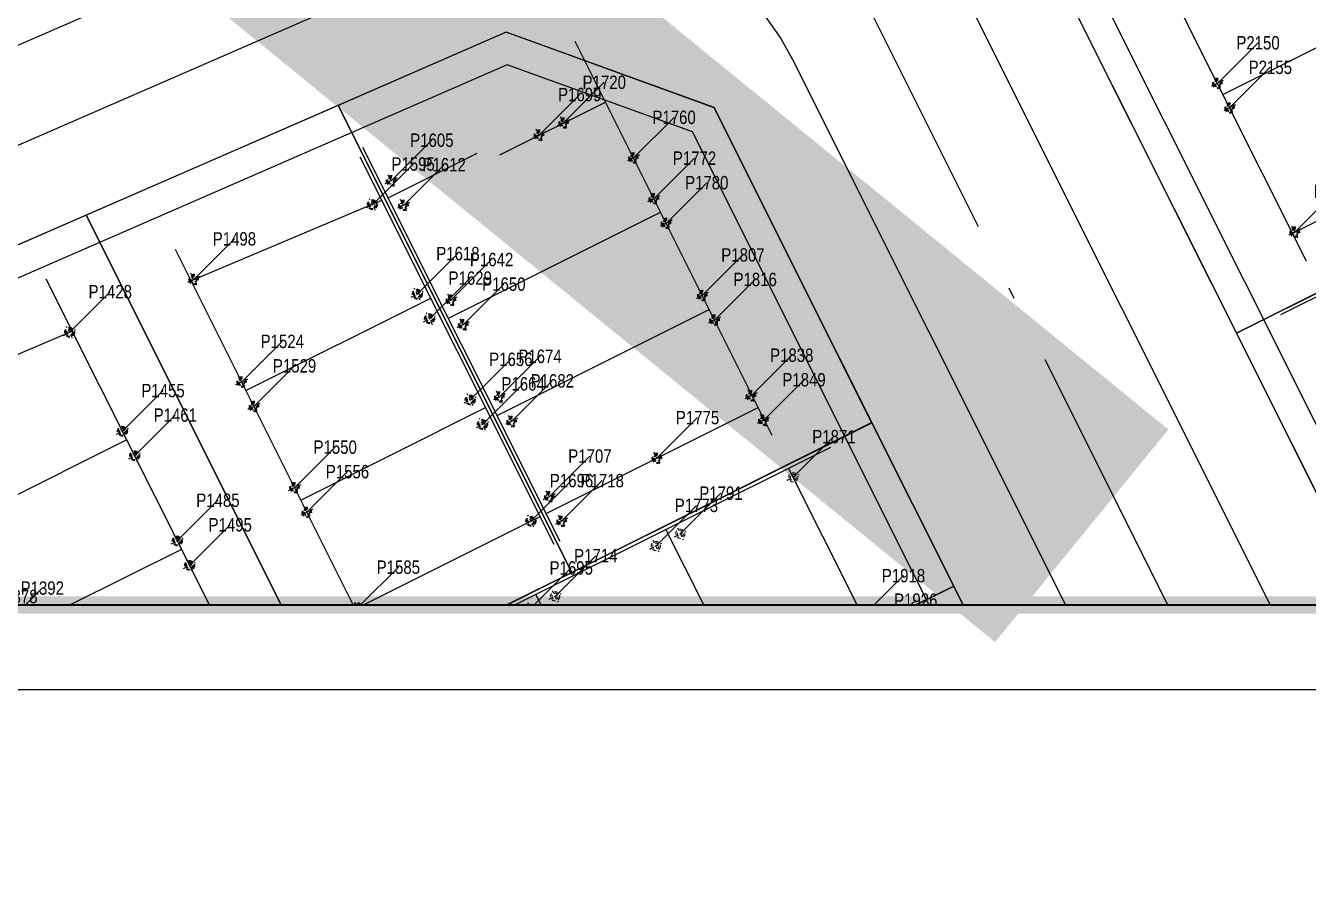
# Model space of a CAD drawing. Header units: millimetres. Extents: x 0 to 571985, y 0 to 2066666.
# Drawn here: x 568661.44 to 568703.51, y 2064755.25 to 2064783.42 of the extents above; entities that cross this region are included whole.
import ezdxf
from ezdxf.enums import TextEntityAlignment as Align
from ezdxf.xclip import XClip

# ---------------------------------------------------------------- set-up
doc = ezdxf.new("R2010")
doc.units = ezdxf.units.MM
for name, pattern in [('ACAD_ISO10W100', [18.5, 12, -3, 0.5, -3]), ('CENTER', [3, 1.5, -0.5, 0.5, -0.5]), ('CENTER2', [1.125, 0.75, -0.125, 0.125, -0.125]), ('HIDDEN', [0.75, 0.5, -0.25]), ('Xref Grid (A1)$0$CENTER2', [1.125, 0.75, -0.125, 0.125, -0.125]), ('Xref Grid A16$0$CENTER2', [1.125, 0.75, -0.125, 0.125, -0.125])]:
    doc.linetypes.add(name, pattern=pattern)
for name, color, linetype in [('01.AXIS', 160, 'CENTER2'), ('BoThamCo', 94, 'Continuous'), ('CDC.01.AXIS', 160, 'CENTER2'), ('ChiaLo', 128, 'CENTER'), ('datOlienke', 42, 'Continuous'), ('KCS_DIM', 1, 'Continuous'), ('LogDg', 7, 'Continuous'), ('LoLK', 6, 'Continuous'), ('RANHGIOI', 2, 'HIDDEN'), ('TimDg', 222, 'Continuous'), ('ViaHeS', 32, 'Continuous'), ('Xref Grid (A1)$0$01.AXIS', 160, 'Xref Grid (A1)$0$CENTER2'), ('Xref Grid A16$0$01.AXIS', 160, 'Xref Grid A16$0$CENTER2')]:
    doc.layers.add(name, color=color, linetype=linetype)
for name, color, linetype, lineweight in [('A-DIM', 251, 'Continuous', 15), ('A-KY HIEU', 34, 'Continuous', 20), ('A-NET THAY', 125, 'Continuous', 18), ('A-TUONG', 255, 'Continuous', 35), ('boDnv', 54, 'Continuous', 25), ('E- RANH GIOI', 1, 'CENTER', 13), ('kata_text', 254, 'Continuous', 30)]:
    doc.layers.add(name, color=color, linetype=linetype, lineweight=lineweight)
doc.styles.add('Arial', font='arial.ttf')
doc.styles.add('kata_dim', font='vnrms.shx', dxfattribs={"width": 0.66, "oblique": 7})
doc.styles.add('kata_text', font='arial.ttf', dxfattribs={"width": 0.8})
doc.styles.add('rms', font='romans.shx', dxfattribs={"width": 0.7, "bigfont": 'vns.shx'})
doc.linetypes.add('ADL', pattern='A,0.125,-0.15,["++",rms,S=0.5,R=0,X=0,Y=-0.2245],-1.35,1.125', length=2.75)
doc.dimstyles.new('DIM_1-75_CNC', dxfattribs={"dimscale": 0.75, "dimtxt": 220, "dimasz": 80, "dimexe": 60, "dimexo": 0, "dimgap": 50, "dimtad": 1, "dimdec": 0, "dimzin": 0, "dimdsep": 46, "dimtxsty": 'Arial', "dimblk1": 'ARCHTICK', "dimblk2": 'ARCHTICK', "dimsah": 1, "dimcen": 150, "dimdle": 60, "dimclrd": 256, "dimclre": 256, "dimclrt": 9, "dimadec": 0, "dimazin": 0, "dimtfac": 1, "dimtdec": 0, "dimtix": 1, "dimtmove": 2, "dimatfit": 3, "dimldrblk": 'ARCHTICK', "dimfxl": 1, "dimtvp": 0.833333, "dimtolj": 1, "dimtzin": 0, "dimlwd": -1, "dimarcsym": 0})
doc.dimstyles.new('kata_dim_iso', dxfattribs={"dimtxt": 2.5, "dimasz": 1.5, "dimexe": 1.5, "dimexo": 2.5, "dimtad": 1, "dimdec": 0, "dimzin": 0, "dimdsep": 46, "dimtxsty": 'kata_dim', "dimblk": 'kata_block_ArchTick', "dimcen": 0.09, "dimdle": 1.2, "dimclrd": 8, "dimclre": 8, "dimclrt": 3, "dimadec": 0, "dimazin": 0, "dimtfac": 1, "dimtdec": 0, "dimtix": 1, "dimtofl": 0, "dimtmove": 0, "dimatfit": 3, "dimfxl": 3.75, "dimfxlon": 1, "dimtolj": 1, "dimtzin": 0, "dimarcsym": 0})

# ---------------------------------------------------------------- blocks, each defined once
blk = doc.blocks.new('A$C33BC4D2A')
at = {"layer": 'A-KY HIEU', "color": 0, "const_width": 1.022}
blk.add_lwpolyline([(14.345, -292.097), (14.345, -4.903), (414.985, -4.903), (414.985, -292.097)], close=True, dxfattribs=at)
at = {"layer": 'Defpoints', "color": 125}
blk.add_lwpolyline([(0, -297), (420, -297), (420, 0), (0, 0)], close=True, dxfattribs=at)
blk = doc.blocks.new('NEN')
at = {"layer": 'boDnv', "color": 10, "linetype": 'ADL', "ltscale": 0.25}
for points in [[(156.672, 80.693), (146.026, 101.979), (139.956, 104.181), (-3.204, 41.78), (-5.746, 35.822), (2.49, 13.482), (8.01, 11.127), (154.618, 75.032)], [(138.064, -70.202), (163.347, -55.493), (165.206, -49.265), (120.533, 40.055), (114.463, 42.257), (87.67, 30.578), (85.617, 24.916), (132.335, -68.493)], [(72.798, 19.248), (66.728, 21.45), (39.936, 9.771), (37.882, 4.109), (87.299, -94.695), (93.027, -96.404), (118.311, -81.695), (120.17, -75.467)]]:
    blk.add_lwpolyline(points, close=True, dxfattribs=at)
at = {"layer": 'BoThamCo'}
blk.add_lwpolyline([(25.78, -0.755), (18.959, 1.719), (12.14, -1.254), (9.257, -7.953), (48.895, -117.546), (54.917, -119.734), (74.12, -108.562), (76.205, -101.576)], close=True, dxfattribs=at)
at = {"layer": 'ChiaLo', "ltscale": 5}
for p, q in [((43.211, 25.38), (29.394, 57.08)), ((37.711, 22.983), (23.894, 54.682)), ((32.211, 20.585), (18.394, 52.285)), ((26.711, 18.188), (12.893, 49.887)), ((21.21, 15.791), (7.393, 47.49))]:
    blk.add_line(p, q, dxfattribs=at)
for points in [[(152.12, 92.029), (-2.661, 24.563)], [(10.989, 39.239), (-5.432, 32.081)], [(100.475, 17.564), (92.391, 33.727)], [(90.637, 12.644), (126.412, 30.537)], [(17.383, 24.572), (0.111, 17.044)], [(68.846, 4.795), (61.18, 20.122)], [(106.156, -89.923), (52.918, 16.521)], [(52.747, -3.257), (44.656, 12.92)], [(42.909, -8.178), (78.684, 9.715)], [(45.593, -13.544), (81.368, 4.349)], [(48.277, -18.91), (84.052, -1.017)]]:
    blk.add_lwpolyline(points, dxfattribs=at)
at = {"layer": 'datOlienke'}
for points in [[(157.758, 80.756), (146.742, 102.783), (139.922, 105.257), (-3.967, 42.538), (-6.821, 35.849), (1.701, 12.732), (8.014, 10.038), (155.411, 74.287)], [(138.192, -71.285), (164.192, -56.158), (166.277, -49.172), (121.249, 40.859), (114.429, 43.333), (86.877, 31.323), (84.53, 24.853), (131.634, -69.327)], [(73.514, 20.052), (66.694, 22.526), (39.142, 10.516), (36.795, 4.047), (86.598, -95.529), (93.156, -97.487), (119.156, -82.36), (121.241, -75.374)]]:
    blk.add_lwpolyline(points, close=True, dxfattribs=at)
at = {"layer": 'LogDg'}
blk.add_lwpolyline([(34.296, -348.766, -0.124666), (14.114, -339.771, 0.262937), (-5.331, -336.771, -0.009345), (-40.959, -349.473), (-145.868, -384.68, 0.405257), (-155.456, -403.235), (-146.557, -432.72), (-158.046, -436.187), (-166.572, -407.936, 0.423227), (-185.704, -398.049), (-272.077, -427.035, 0.40652), (-277.181, -436.964), (-262.947, -483.397), (-271.552, -486.035), (-285.593, -440.232, 0.421949), (-295.787, -434.992), (-422.26, -477.436, 0.346831), (-427.684, -485.726), (-426.662, -497.249, 0.109851), (-417.21, -527.045), (-422.398, -530.058, -0.109851), (-432.639, -497.779), (-433.194, -491.512, 0.484967), (-443.708, -484.634), (-484.199, -498.222, 0.36701), (-492.228, -511.51), (-484.402, -560.012), (-490.326, -560.967), (-497.433, -516.92, 0.457512), (-512.889, -507.388), (-525.337, -511.314, 0.375227), (-533.554, -524.795, 0.049445), (-523.248, -562.118), (-518.404, -576.577), (-525.515, -578.96), (-530.307, -564.659, -0.044276), (-540.221, -530.036, 0.448349), (-555.614, -520.863), (-568.853, -525.038), (-576.072, -502.149), (-552.391, -494.681, 0.333336), (-544.003, -482.976), (-545.865, -397.305, 0.120559), (-569.998, -307.198), (-621.979, -219.712, 0.334943), (-635.359, -214.239), (-686.931, -227.855), (-689.803, -216.977), (-647.957, -205.93, 0.498191), (-640.704, -188.198), (-654.378, -165.183, -0.144979), (-668.853, -108.061), (-659.845, 118.23, 0.428088), (-671.924, 130.707), (-689.222, 130.58), (-689.305, 141.83), (-670.344, 141.969, 0.400474), (-658.442, 153.492), (-657.828, 168.904), (-656.06, 189.374), (-648.588, 188.728), (-650.341, 168.432), (-650.889, 154.678, 0.425345), (-638.921, 142.201), (-621.613, 142.328, 0.402651), (-609.707, 153.94), (-609.387, 163.859, -0.019867), (-608.227, 179.942), (-606.8, 192.652), (-600.838, 191.983), (-602.264, 179.273, 0.019867), (-603.39, 163.665), (-603.676, 154.802, 0.425871), (-591.594, 142.415), (-548.362, 142.733), (-548.28, 131.483), (-592.887, 131.155, 0.401789), (-604.791, 119.578), (-607.754, 35.571, -0.005984), (-607.983, 30.718, 0.462462), (-599.177, 22.287), (-555.377, 26.801), (-554.762, 20.832), (-603.242, 15.836, 0.355613), (-610.381, 8.689), (-613.794, -24.838, 0.475348), (-605.015, -33.606), (-508.268, -23.636, 0.016072), (-476.806, -19.368, 0.37392), (-470.138, -11.259), (-470.705, 9.348), (-464.707, 9.513), (-464.235, -7.648, 0.461916), (-454.747, -15.288), (-421.581, -8.993, 0.020567), (-382.015, 0.216), (-299.764, 22.963, 0.415004), (-292.798, 35.293), (-296.969, 50.218), (-285.412, 53.448), (-281.218, 38.439, 0.413423), (-268.921, 31.492), (-169.968, 58.858, 0.427702), (-164.496, 69.052), (-169.623, 84.754), (-163.92, 86.616), (-158.479, 69.956, 0.400853), (-148.742, 64.729), (-123.897, 71.6, 0.437327), (-113.795, 91.173), (-114.462, 93.013), (-128.551, 136.154), (-105.736, 143.605), (-91.769, 100.833), (-90.91, 98.466, 0.429754), (-70.957, 89.772, 0.001079), (-63.934, 92.766, 0.001474), (-62.342, 93.454), (-47.534, 99.909, 0.386536), (-43.126, 109.726), (-48.301, 125.574), (-42.598, 127.436), (-38.076, 113.59, 0.442444), (-27.275, 108.739), (111.617, 169.28, 0.414214), (115.754, 179.811), (109.361, 194.478), (114.861, 196.875), (121.255, 182.208, 0.414214), (131.785, 178.071), (252.97, 230.894), (276.872, 241.312), (291.579, 249.057, 0.419837), (295.267, 261.365), (290.95, 269.196), (301.459, 274.99), (306.058, 266.648, 0.408717), (318.136, 263.031), (326.546, 267.464), (332.148, 256.836), (324.233, 252.656, 0.419466), (320.555, 240.352), (397.092, 101.523, 0.433643), (408.413, 98.649), (440.787, 119.386), (444.023, 114.334), (410.428, 92.813, 0.395048), (407.737, 82.215), (451.056, 3.639, -0.005576), (472.219, -35.781, 0.422017), (490.066, -41.118), (502.995, -33.918), (514.672, -54.886), (500.295, -62.892, 0.404193), (495.052, -80.181), (502.502, -94.711), (491.824, -100.186), (485.095, -87.061, 0.424556), (467.192, -81.64), (316.164, -165.913), (307.211, -171.115, 0.396001), (304.075, -181.611), (326.147, -225.742), (318.098, -229.768), (296.726, -187.038, 0.432664), (285.552, -183.699), (178.072, -246.148, 0.389772), (174.86, -256.488), (194.1, -297.126), (188.677, -299.693), (170.231, -260.733, 0.439085), (158.982, -257.239), (145.496, -265.075, -0.013452), (97.701, -291.151, 0.262926), (86.853, -307.563, -0.162068), (76.015, -333.842, 0.270323), (72.318, -353.653), (79.981, -375.074), (57.383, -383.157), (49.72, -361.737, 0.270325), (34.296, -348.766)], format="xyb", dxfattribs=at)
for points in [[(-1.168, 12.049), (-9.545, 35.211, -0.395588), (-5.218, 45.265), (140.335, 108.71, -0.398858), (150.687, 104.955), (161.697, 82.941, -0.429738), (157.739, 72.029), (9.552, 7.436, -0.433088)], [(81.968, 23.269), (128.805, -70.377, 0.432836), (139.983, -73.714), (165.966, -58.597, 0.395833), (169.098, -48.104), (123.817, 42.43, 0.398858), (113.466, 46.185), (85.926, 34.181, 0.429738)], [(83.769, -96.579), (34.233, 2.462, -0.429738), (38.192, 13.375), (65.731, 25.379, -0.398858), (76.083, 21.623), (124.061, -74.306, -0.395833), (120.929, -84.799), (94.947, -99.916, -0.432836)], [(57.283, -121.828), (75.893, -111.001, 0.395833), (79.025, -100.508), (28.348, 0.817, 0.398858), (17.996, 4.572), (10.657, 1.373, 0.395588), (6.33, -8.682), (45.737, -117.634, 0.467936)]]:
    blk.add_lwpolyline(points, format="xyb", close=True, dxfattribs=at)
at = {"layer": 'LoLK'}
for points in [[(40.394, 61.875), (34.894, 59.477), (41.687, 43.893), (47.187, 46.291)], [(34.894, 59.477), (29.394, 57.08), (36.187, 41.496), (41.687, 43.893)], [(29.394, 57.08), (23.894, 54.682), (30.687, 39.098), (36.187, 41.496)], [(23.894, 54.682), (18.394, 52.285), (25.186, 36.701), (30.687, 39.098)], [(18.394, 52.285), (12.893, 49.887), (19.686, 34.303), (25.186, 36.701)], [(12.893, 49.887), (7.393, 47.49), (10.989, 39.239), (14.186, 31.906), (19.686, 34.303)], [(7.393, 47.49), (-3.967, 42.538), (-6.821, 35.849), (-5.432, 32.081), (10.989, 39.239)], [(41.687, 43.893), (36.187, 41.496), (43.211, 25.38), (48.711, 27.778)], [(36.187, 41.496), (30.687, 39.098), (37.711, 22.983), (43.211, 25.38)], [(10.989, 39.239), (-5.432, 32.081), (-2.661, 24.563), (14.186, 31.906)], [(30.687, 39.098), (25.186, 36.701), (32.211, 20.585), (37.711, 22.983)], [(100.653, 37.328), (92.391, 33.727), (100.475, 17.564), (108.524, 21.59)], [(25.186, 36.701), (19.686, 34.303), (26.711, 18.188), (32.211, 20.585)], [(19.686, 34.303), (14.186, 31.906), (17.383, 24.572), (21.21, 15.791), (26.711, 18.188)], [(92.391, 33.727), (86.877, 31.323), (84.53, 24.853), (90.637, 12.644), (100.475, 17.564)], [(14.186, 31.906), (-2.661, 24.563), (0.111, 17.044), (17.383, 24.572)], [(17.383, 24.572), (0.111, 17.044), (1.701, 12.732), (8.014, 10.038), (21.21, 15.791)], [(73.514, 20.052), (66.694, 22.526), (61.18, 20.122), (68.846, 4.795), (78.684, 9.715)], [(108.524, 21.59), (90.637, 12.644), (93.32, 7.278), (111.208, 16.224)], [(61.18, 20.122), (52.918, 16.521), (60.797, 0.769), (68.846, 4.795)], [(52.918, 16.521), (44.656, 12.92), (52.747, -3.257), (60.797, 0.769)], [(44.656, 12.92), (39.142, 10.516), (36.795, 4.047), (42.909, -8.178), (52.747, -3.257)], [(81.368, 4.349), (78.684, 9.715), (68.846, 4.795), (60.797, 0.769), (63.481, -4.597)], [(84.052, -1.017), (81.368, 4.349), (63.481, -4.597), (66.164, -9.964)], [(63.481, -4.597), (60.797, 0.769), (52.747, -3.257), (42.909, -8.178), (45.593, -13.544)], [(86.736, -6.384), (84.052, -1.017), (66.164, -9.964), (68.848, -15.33)], [(63.481, -4.597), (45.593, -13.544), (48.277, -18.91), (66.164, -9.964)]]:
    blk.add_lwpolyline(points, close=True, dxfattribs=at)
at = {"layer": 'RANHGIOI', "color": 1, "ltscale": 9, "const_width": 1}
blk.add_lwpolyline([(460, -51.299, 0.006594), (435.293, -5.051), (303.078, 234.769), (284.672, 225.077), (-55.993, 76.586), (-56.839, 76.223, -0.005137), (-90.743, 62.093), (-377.217, -17.133, -0.020567), (-418.225, -26.678), (-463.443, -35.259, -0.021218), (-506.422, -41.541), (-623.638, -53.62), (-626.464, -70.884, 0.128574), (-620.42, -135.36), (-615.505, -148.86, 0.039408), (-607.143, -167.188), (-594.172, -190.555), (-547.57, -259.493, -0.11987), (-522.704, -326.397), (-507.917, -451.947), (-504.475, -473.277), (-499.271, -471.636), (-50.48, -321.024, 0.050684), (130.425, -239.135), (301.319, -139.843)], format="xyb", close=True, dxfattribs=at)
at = {"layer": 'RANHGIOI', "color": 5, "ltscale": 20, "const_width": 3}
blk.add_lwpolyline([(77.126, -402.722), (-90.743, 62.093)], dxfattribs=at)
at = {"layer": 'TimDg', "linetype": 'ACAD_ISO10W100', "ltscale": 0.75}
blk.add_lwpolyline([(-618.456, -41.023), (-507.652, -29.604, 0.021218), (-465.681, -23.47), (-420.462, -14.888, 0.020567), (-380.415, -5.567), (-94.607, 73.475, 0.005041), (-61.569, 87.252, 0.001474), (-59.945, 87.954), (279.472, 235.9), (307.904, 250.872)], format="xyb", dxfattribs=at)
for points in [[(80.71, -412.741), (34.278, -282.941), (-103.138, 96.993), (-128.229, 173.827)], [(-50.184, 141.003), (-36.235, 98.288), (0, 0)], [(150.079, 116.23), (-16.139, 43.778)], [(170.944, 74.512), (-58.789, -25.625)], [(131.363, -82.199), (74.098, 32.298)], [(26.363, 11.491), (109.634, -155.002)]]:
    blk.add_lwpolyline(points, dxfattribs=at)
at = {"layer": 'ViaHeS', "elevation": 0}
blk.add_lwpolyline([(-483.362, -504.27), (-441.21, -490.124), (-436.029, -493.514), (-435.627, -498.044, 0.109851), (-424.993, -531.564), (-414.615, -525.539, -0.109851), (-423.674, -496.984), (-424.342, -489.445), (-420.001, -483.006), (-295.249, -441.14), (-289.043, -444.33), (-275.854, -487.354), (-258.645, -482.078), (-271.972, -438.601), (-268.698, -432.23), (-181.634, -403.012), (-172.975, -407.486), (-163.79, -437.92), (-140.813, -430.986), (-150.211, -399.847), (-145.597, -390.918), (-39.026, -355.153, 0.008545), (-6.235, -343.522, -0.249193), (12.375, -345.964, 0.09975), (30.772, -354.181, -0.256949), (45.215, -366.957), (51.733, -385.178), (85.63, -373.053), (79.112, -354.831, -0.256949), (82.174, -335.793, 0.136918), (92.607, -310.438, -0.249193), (103.308, -295.017, 0.012659), (148.511, -270.262), (162.157, -262.333), (168.62, -264.341), (185.966, -300.977), (196.811, -295.842), (179.033, -258.291), (181.216, -251.26), (287.384, -189.574), (293.944, -191.534), (314.073, -231.781), (330.172, -223.729), (309.538, -182.474), (311.625, -175.49), (319.134, -171.127), (408.277, -121.386), (412.274, -122.589), (434.351, -165.321), (442.347, -161.19), (420.137, -118.201), (421.38, -114.074), (470.335, -86.758), (479.641, -89.576), (486.485, -102.924), (507.841, -91.973), (500.499, -77.654), (503.421, -68.019), (517.591, -60.128), (500.076, -28.676), (486.971, -35.974), (477.625, -33.17, 0.0056), (456.311, 6.536), (412.324, 86.322), (414.12, 93.398), (444.832, 113.071), (439.977, 120.649), (409.766, 101.296), (403.142, 102.978), (327.714, 239.794), (330.524, 249.193), (334.945, 251.528), (323.749, 272.772), (318.926, 270.23), (309.354, 273.096), (306.713, 277.887), (285.696, 266.299), (288.11, 261.921), (285.295, 252.529), (274.271, 246.724), (129.387, 183.571), (122.806, 186.157), (117.612, 198.074), (106.611, 193.279), (111.806, 181.362), (109.22, 174.781), (26.33, 138.65), (-29.869, 114.154), (-36.004, 116.909), (-39.746, 128.368), (-51.153, 124.642), (-47.055, 112.092), (-50.086, 105.341), (-75.921, 94.08), (-84.511, 97.937), (-100.033, 145.467), (-134.254, 134.292), (-118.657, 86.529), (-123.231, 78.009), (-150.258, 70.535), (-156.629, 73.955), (-161.068, 87.547), (-172.475, 83.822), (-168.207, 70.753), (-171.474, 64.667), (-269.546, 37.545), (-275.711, 41.028), (-279.634, 55.063), (-302.748, 48.603), (-298.843, 34.63), (-302.316, 28.482), (-383.614, 5.999, -0.020567), (-422.7, -3.099), (-456.246, -9.465), (-461.296, -5.399), (-461.708, 9.595), (-473.703, 9.265), (-473.239, -7.637), (-478.028, -13.489, -0.015955), (-508.883, -17.667), (-606.147, -27.691), (-610.614, -23.229), (-607.49, 7.461), (-602.01, 12.947), (-554.455, 17.848), (-555.685, 29.785), (-600.448, 25.172), (-605.043, 29.645, 0.007073), (-604.756, 35.466), (-601.912, 116.095), (-594.665, 123.142), (-548.221, 123.483), (-548.421, 150.733), (-593.42, 150.402), (-600.493, 157.35, -0.027886), (-599.283, 178.939), (-597.857, 191.648), (-609.782, 192.987), (-611.208, 180.277, 0.019867), (-612.385, 163.955), (-612.597, 157.389), (-619.823, 150.342), (-639.316, 150.198), (-646.998, 158.133), (-646.598, 168.196), (-644.852, 188.405), (-659.796, 189.697), (-661.572, 169.14), (-662.014, 158.023), (-670.332, 149.97), (-689.364, 149.83), (-689.163, 122.58), (-671.417, 122.71), (-663.736, 114.776), (-672.6, -107.912, 0.144979), (-657.602, -167.099), (-644.687, -188.836), (-648.335, -197.756), (-691.845, -209.242), (-684.889, -235.59), (-633.86, -222.118), (-622.039, -226.953), (-573.255, -309.058, -0.120474), (-549.614, -397.387), (-547.842, -478.902), (-555.298, -489.306), (-577.876, -496.427), (-567.048, -530.76), (-552.743, -526.248), (-543.713, -531.719, 0.042979), (-533.836, -565.928), (-529.071, -580.151), (-514.848, -575.386), (-519.719, -560.846, -0.045576), (-529.315, -527.166), (-523.005, -516.87), (-508.247, -512.215), (-500.456, -517.02), (-493.287, -561.445), (-481.44, -559.534), (-488.883, -513.408), (-483.362, -504.27)], format="xyb", dxfattribs=at)
at = {"layer": 'ViaHeS'}
for points in [[(157.758, 80.756), (146.742, 102.783), (139.922, 105.257), (-3.967, 42.538), (-6.821, 35.849), (1.701, 12.732), (8.014, 10.038), (155.411, 74.287)], [(138.192, -71.285), (164.192, -56.158), (166.277, -49.172), (121.249, 40.859), (114.429, 43.333), (86.877, 31.323), (84.53, 24.853), (131.634, -69.327)], [(73.514, 20.052), (66.694, 22.526), (39.142, 10.516), (36.795, 4.047), (86.598, -95.529), (93.156, -97.487), (119.156, -82.36), (121.241, -75.374)], [(48.895, -117.546), (9.257, -7.953), (12.14, -1.254), (18.959, 1.719), (25.78, -0.755), (76.205, -101.576), (74.12, -108.562), (54.917, -119.734)]]:
    blk.add_lwpolyline(points, close=True, dxfattribs=at)
blk = doc.blocks.new('NEN M01')
at = {"layer": 'datOlienke'}
blk.add_lwpolyline([(4.737, 4.993), (3.439, 29.587), (-1.824, 34.58), (-158.789, 34.58), (-164.078, 29.588), (-165.502, 4.992), (-160.791, 0), (0, 0)], close=True, dxfattribs=at)
at = {"layer": 'LoLK'}
for points in [[(-146.396, 34.58), (-158.789, 34.58), (-164.078, 29.588), (-164.31, 25.58), (-146.396, 25.58)], [(-140.396, 34.58), (-146.396, 34.58), (-146.396, 25.58), (-146.396, 17.58), (-140.396, 17.58)], [(-134.396, 34.58), (-140.396, 34.58), (-140.396, 17.58), (-134.396, 17.58)], [(-128.396, 34.58), (-134.396, 34.58), (-134.396, 17.58), (-128.396, 17.58)], [(-122.396, 34.58), (-128.396, 34.58), (-128.396, 17.58), (-122.396, 17.58)], [(-116.396, 34.58), (-122.396, 34.58), (-122.396, 17.58), (-116.396, 17.58)], [(-110.396, 34.58), (-116.396, 34.58), (-116.396, 17.58), (-110.396, 17.58)], [(-146.396, 25.58), (-164.31, 25.58), (-164.773, 17.58), (-146.396, 17.58)], [(-146.396, 17.58), (-164.773, 17.58), (-165.236, 9.58), (-146.396, 9.58)], [(-140.396, 17.58), (-146.396, 17.58), (-146.396, 9.58), (-146.396, 0), (-140.396, 0)], [(-134.396, 17.58), (-140.396, 17.58), (-140.396, 0), (-134.396, 0)], [(-128.396, 17.58), (-134.396, 17.58), (-134.396, 0), (-128.396, 0)], [(-122.396, 17.58), (-128.396, 17.58), (-128.396, 0), (-122.396, 0)], [(-116.396, 17.58), (-122.396, 17.58), (-122.396, 0), (-116.396, 0)], [(-146.396, 9.58), (-165.236, 9.58), (-165.502, 4.992), (-160.791, 0), (-146.396, 0)]]:
    blk.add_lwpolyline(points, close=True, dxfattribs=at)
blk = doc.blocks.new('NEN K02')
at = {"layer": 'datOlienke'}
blk.add_lwpolyline([(-109.225, 40), (-114.488, 35.007), (-116.072, 4.993), (-111.335, 0), (0, 0), (4.684, 4.99), (2.786, 35.01), (-2.53, 40)], close=True, dxfattribs=at)
at = {"layer": 'LoLK'}
for points in [[(-109.225, 40), (-114.488, 35.007), (-114.805, 29), (-97.668, 29), (-97.668, 40)], [(-91.668, 40), (-97.668, 40), (-97.668, 29), (-97.668, 20), (-91.668, 20)], [(-91.668, 20), (-97.668, 20), (-97.668, 29), (-97.668, 40), (-91.668, 40)], [(-85.668, 40), (-91.668, 40), (-91.668, 20), (-85.668, 20)], [(-91.668, 20), (-91.668, 40), (-85.668, 40), (-85.668, 20)], [(-79.668, 40), (-85.668, 40), (-85.668, 20), (-79.668, 20)], [(-85.668, 20), (-85.668, 40), (-79.668, 40), (-79.668, 20)], [(-114.805, 29), (-115.28, 20), (-97.668, 20), (-97.668, 29)], [(-115.28, 20), (-115.755, 11), (-97.668, 11), (-97.668, 20)], [(-91.668, 20), (-97.668, 20), (-97.668, 11), (-97.668, 0), (-91.668, 0)], [(-91.668, 20), (-91.668, 0), (-85.668, 0), (-85.668, 20)], [(-115.755, 11), (-116.072, 4.993), (-111.335, 0), (-97.668, 0), (-97.668, 11)]]:
    blk.add_lwpolyline(points, close=True, dxfattribs=at)
blk = doc.blocks.new('A$C758D662A')
at = {"linetype": 'HIDDEN', "ltscale": 500}
for radius in [300, 200]:
    blk.add_circle((0, 0), radius, dxfattribs=at)
at = {"layer": 'CDC.01.AXIS', "ltscale": 200}
for p, q in [((437, 0), (-437, 0)), ((0, 437), (0, -437))]:
    blk.add_line(p, q, dxfattribs=at)
blk = doc.blocks.new('T2 CUM A7')
at = {"layer": '01.AXIS', "ltscale": 500}
for p, q in [((0.11, 0.914), (0.11, -14.466)), ((7.89, 0.914), (7.89, -14.466)), ((8.11, 0.914, 0), (8.11, -14.322, 0)), ((14.89, 0.914, 0), (14.89, -14.322, 0)), ((19.11, 0.914, 0), (19.11, -13.297, 0)), ((25.89, 0.914, 0), (25.89, -13.297, 0)), ((26.11, 0.914, 0), (26.11, -13.543, 0)), ((33.89, 0.914, 0), (33.89, -13.543, 0)), ((0.05, -0.11), (7.89, -0.11)), ((14.94, -0.11, 0), (8.11, -0.11, 0)), ((19.05, -0.11, 0), (25.89, -0.11, 0)), ((26.11, -0.11, 0), (33.89, -0.11, 0)), ((26.11, -3.71, 0), (33.89, -3.71, 0)), ((19.11, -4.11, 0), (25.89, -4.11, 0)), ((14.89, -4.41, 0), (8.11, -4.41, 0)), ((0.11, -5.21), (7.89, -5.21)), ((26.11, -7.28, 0), (33.89, -7.28, 0)), ((19.11, -8.13, 0), (25.89, -8.13, 0)), ((14.89, -8.43, 0), (8.11, -8.43, 0)), ((30.014, -11.32, 0), (33.89, -11.32, 0)), ((26.11, -11.7, 0), (29.38, -11.7, 0))]:
    blk.add_line(p, q, dxfattribs=at)
at = {"layer": '01.AXIS', "ltscale": 500, "elevation": 0}
for points in [[(19.11, -12.153), (25.89, -11.724)], [(14.89, -12.41), (8.11, -12.84)]]:
    blk.add_lwpolyline(points, dxfattribs=at)
at = {"yscale": 0.0005, "zscale": 0.0005}
for p, xscale in [((26.45, 0.34), 0.0005), ((33.85, 0.34), 0.0005), ((0.2, -0.11), 0.0005), ((7.55, -0.11), -0.0005), ((8.45, -0.11, 0), 0.0005), ((14.79, -0.11, 0), -0.0005), ((19.2, -0.11, 0), 0.0005), ((25.55, -0.11, 0), -0.0005), ((30.17, -0.11, 0), 0.0005), ((26.45, -0.56), 0.0005), ((33.85, -0.56), 0.0005), ((26.45, -3.32), 0.0005), ((33.89, -3.32), 0.0005), ((14.89, -3.82, 0), -0.0005), ((19.11, -3.66, 0), 0.0005), ((25.55, -3.66, 0), -0.0005), ((26.45, -4.22), 0.0005), ((33.89, -4.22), 0.0005), ((0.11, -4.71), 0.0005), ((14.89, -4.72, 0), -0.0005), ((19.11, -4.56, 0), 0.0005), ((25.55, -4.56, 0), -0.0005), ((0.11, -5.61), 0.0005), ((26.45, -6.87), 0.0005), ((33.89, -6.87, 0), 0.0005), ((19.11, -7.54, 0), 0.0005), ((25.55, -7.54, 0), -0.0005), ((26.45, -7.77), 0.0005), ((33.89, -7.77, 0), 0.0005), ((14.89, -7.845, 0), -0.0005), ((19.11, -8.44, 0), 0.0005), ((25.55, -8.44, 0), -0.0005), ((14.89, -8.745, 0), -0.0005), ((33.89, -9.267), 0.0005), ((26.45, -11.25, 0), 0.0005), ((31.457, -11.32, 0), 0.0005), ((32.357, -11.32, 0), 0.0005), ((25.55, -11.725, 0), -0.0005), ((19.21, -12.15, 0), 0.0005), ((26.45, -12.15, 0), 0.0005), ((14.793, -12.42, 0), -0.0005)]:
    blk.add_blockref('A$C758D662A', p, dxfattribs=dict(at, xscale=xscale))
blk = doc.blocks.new('pile Plan')
at = {"xscale": 0.5, "yscale": 0.5, "zscale": 0.5}
for p in [(340, 14779), (5440.000004, 14779), (340, 9630), (5440.000004, 9630), (340, 8730), (5440.000004, 8730), (340, 5040), (5440.000004, 5040), (340, 4140), (5440.000004, 4140), (340, -1), (5440.000004, -1)]:
    blk.add_blockref('A$C758D662A', p, dxfattribs=at)
blk = doc.blocks.new('a1 sao - 2')
at = {"layer": 'Xref Grid (A1)$0$01.AXIS', "ltscale": 500}
for p, q in [((0.11, -1.086), (0.11, -18.434)), ((5.89, -1.086), (5.89, -18.434)), ((0.11, -2.11), (5.89, -2.11)), ((0.11, -7.62), (5.89, -7.62)), ((0.11, -12.39), (5.89, -12.39)), ((0.11, -16.89), (5.89, -16.89))]:
    blk.add_line(p, q, dxfattribs=at)
at = {"xscale": 0.001, "yscale": 0.001, "zscale": 0.001}
blk.add_blockref('pile Plan', (0.11, -16.89), dxfattribs=at)
blk = doc.blocks.new('a5 sao - 2')
at = {"layer": 'Xref Grid (A1)$0$01.AXIS', "ltscale": 500}
for p, q in [((-0.11, -1.086), (-0.11, -18.434)), ((-5.89, -12.39), (-0.11, -12.39)), ((-5.89, -16.89), (-0.11, -16.89))]:
    blk.add_line(p, q, dxfattribs=at)
at = {"xscale": 0.001, "yscale": 0.001, "zscale": 0.001}
blk.add_blockref('pile Plan', (-5.89, -16.89), dxfattribs=at)
blk = doc.blocks.new('A1 - 2')
at = {"layer": 'Xref Grid (A1)$0$01.AXIS', "ltscale": 500}
for p, q in [((0.11, -1.086), (0.11, -18.434)), ((5.89, -1.086), (5.89, -18.434)), ((0.11, -2.11), (5.89, -2.11)), ((0.11, -7.62), (5.89, -7.62))]:
    blk.add_line(p, q, dxfattribs=at)
at = {"xscale": 0.001, "yscale": 0.001, "zscale": 0.001}
blk.add_blockref('pile Plan', (0.11, -16.89), dxfattribs=at)
blk = doc.blocks.new('kata_block_ArchTick')
at = {"color": 8}
blk.add_line((1, 0), (-1, 0), dxfattribs=at)
at = {"color": 8, "const_width": 0.15}
blk.add_lwpolyline([(-0.5, -0.5), (0.5, 0.5)], dxfattribs=at)
blk = doc.blocks.new('A13 - 2')
at = {"layer": '01.AXIS', "ltscale": 500}
for p, q in [((0.11, -1.086), (0.11, -15.903)), ((5.89, -1.086), (5.89, -15.903)), ((0.11, -2.11), (5.95, -2.11)), ((0.11, -7.51), (5.89, -7.51)), ((0.11, -10.97), (5.89, -10.97)), ((0.11, -12.58), (6.04, -12.58))]:
    blk.add_line(p, q, dxfattribs=at)
blk.add_lwpolyline([(5.89, -14.58), (3.996, -14.58), (0.11, -14.78)], dxfattribs=at)
at = {"xscale": 0.0005, "yscale": 0.0005, "zscale": 0.0005}
for p in [(0.45, -1.66), (5.8, -2.11), (5.89, -6.92), (5.89, -7.82), (0.45, -10.43), (5.89, -10.43), (0.45, -11.33), (5.89, -11.33), (5.89, -12.58), (0.45, -14.78)]:
    blk.add_blockref('A$C758D662A', p, dxfattribs=at)
for p, xscale, yscale, zscale, rotation in [((0.45, -2.56), -0.0005, 0.0005, 0.0005, 180), ((0.45, -7.06), 0.0005000000000000006, 0.0005000000000000006, 0.0005000000000000006, 90.00000000000001), ((0.45, -7.96), 0.0005000000000000006, 0.0005000000000000006, 0.0005000000000000006, 90.00000000000001)]:
    blk.add_blockref('A$C758D662A', p, dxfattribs=dict(xscale=xscale, yscale=yscale, zscale=zscale, rotation=rotation))
blk = doc.blocks.new('A14 - 2')
at = {"layer": '01.AXIS', "ltscale": 500}
for p, q in [((0.11, -0.99), (0.11, -16.299)), ((5.89, -0.99), (5.89, -16.299)), ((0.11, -2.11), (5.89, -2.11)), ((0.11, -7.51), (5.89, -7.51)), ((0.11, -10.97), (5.89, -10.97)), ((0.11, -14.801), (5.89, -15.131)), ((5.89, -15.131), (5.994, -15.131))]:
    blk.add_line(p, q, dxfattribs=at)
at = {"xscale": -0.0005, "yscale": 0.0005, "zscale": 0.0005}
for p in [(5.8, -1.66), (0.45, -2.11), (5.8, -2.56), (0.45, -7.06), (5.89, -7.06), (0.45, -7.96), (5.89, -7.96), (0.36, -10.43), (5.89, -10.43), (0.36, -11.33), (5.89, -11.33), (0.406, -14.801), (5.844, -15.128)]:
    blk.add_blockref('A$C758D662A', p, dxfattribs=at)
blk = doc.blocks.new('A14.1 - 2')
at = {"layer": '01.AXIS', "ltscale": 500}
for p, q in [((0.11, -1.032), (0.11, -16.707)), ((5.89, -1.032), (5.89, -16.707)), ((5.95, -2.11), (0.11, -2.11)), ((5.89, -7.51), (0.11, -7.51)), ((5.89, -10.97), (0.11, -10.97)), ((5.994, -15.371), (0.11, -15.371))]:
    blk.add_line(p, q, dxfattribs=at)
at = {"xscale": 0.0005, "yscale": 0.0005, "zscale": 0.0005}
for p in [(0.45, -1.662), (5.8, -2.112), (0.45, -2.562), (0.45, -7.152), (5.89, -7.002), (0.45, -8.052), (5.89, -7.902), (0.45, -10.482), (5.89, -10.482), (0.45, -11.382), (5.89, -11.382), (5.844, -15.379)]:
    blk.add_blockref('A$C758D662A', p, dxfattribs=at)
blk = doc.blocks.new('A15 - 2')
at = {"layer": '01.AXIS', "ltscale": 500}
for p, q in [((0.11, -1.086), (0.11, -17.283)), ((6.53, -2.11), (0.11, -2.11)), ((6.47, -7.51), (0.11, -7.51))]:
    blk.add_line(p, q, dxfattribs=at)
at = {"xscale": 0.0005, "yscale": 0.0005, "zscale": 0.0005}
for p in [(0.45, -1.66), (0.45, -2.56)]:
    blk.add_blockref('A$C758D662A', p, dxfattribs=at)
at = {"xscale": 0.0005000000000000012, "yscale": 0.0005000000000000012, "zscale": 0.0005000000000000012, "rotation": 90.00000000000001}
for p in [(0.45, -7.06), (0.45, -7.96)]:
    blk.add_blockref('A$C758D662A', p, dxfattribs=at)
blk = doc.blocks.new('A11 - 2')
at = {"layer": 'Xref Grid A16$0$01.AXIS', "ltscale": 500}
for p, q in [((0.11, -1.086), (0.11, -15.387)), ((5.89, -1.086), (5.89, -15.387)), ((0.11, -2.11), (6, -2.11)), ((0.11, -6.91), (5.89, -6.91)), ((0.11, -9.99), (5.89, -9.99)), ((0.11, -13.89), (5.89, -13.89))]:
    blk.add_line(p, q, dxfattribs=at)
at = {"xscale": 0.0005, "yscale": 0.0005, "zscale": 0.0005}
for p in [(0.45, -2.11), (5.55, -2.11), (0.45, -6.55), (5.55, -6.55), (0.45, -7.45), (5.55, -7.45), (0.45, -9.45), (5.55, -9.45), (0.45, -10.35), (5.55, -10.35), (0.45, -13.89), (5.55, -13.89)]:
    blk.add_blockref('A$C758D662A', p, dxfattribs=at)
blk = doc.blocks.new('A16 - 2')
at = {"layer": 'Xref Grid A16$0$01.AXIS', "ltscale": 500}
for p, q in [((0.11, -1.37), (0.11, -15.086)), ((5.89, -1.37), (5.89, -15.086)), ((0.11, -2.11), (6, -2.11)), ((0.11, -6.91), (5.89, -6.91)), ((0.11, -9.99), (5.89, -9.99)), ((0.11, -13.89), (5.89, -13.89))]:
    blk.add_line(p, q, dxfattribs=at)
at = {"xscale": 0.0005, "yscale": 0.0005, "zscale": 0.0005}
for p in [(0.45, -2.11), (5.55, -2.11), (0.45, -6.55), (5.55, -6.55), (0.45, -7.45), (5.55, -7.45), (0.45, -9.45), (5.55, -9.45), (0.45, -10.35), (5.55, -10.35), (0.45, -13.89), (5.55, -13.89)]:
    blk.add_blockref('A$C758D662A', p, dxfattribs=at)
blk = doc.blocks.new('A16 SAO - 2')
at = {"layer": 'Xref Grid A16$0$01.AXIS', "ltscale": 500}
for p, q in [((0.11, -1.086), (0.11, -15.387)), ((5.89, -1.086), (5.89, -15.387)), ((0.11, -2.11), (6, -2.11)), ((0.11, -6.91), (5.89, -6.91)), ((0.11, -9.99), (5.89, -9.99)), ((0.11, -13.89), (5.89, -13.89))]:
    blk.add_line(p, q, dxfattribs=at)
at = {"xscale": 0.0005, "yscale": 0.0005, "zscale": 0.0005}
for p in [(0.45, -2.11), (5.55, -2.11), (0.45, -6.55), (5.55, -6.55), (0.45, -7.45), (5.55, -7.45), (0.45, -9.45), (5.55, -9.45), (0.45, -10.35), (5.55, -10.35), (0.45, -13.89), (5.55, -13.89)]:
    blk.add_blockref('A$C758D662A', p, dxfattribs=at)
blk = doc.blocks.new('A11 SAO-2')
at = {"layer": 'Xref Grid A16$0$01.AXIS', "ltscale": 500}
for p, q in [((0.11, -1.086), (0.11, -15.387)), ((5.89, -1.086), (5.89, -15.387)), ((0.11, -2.11), (5.89, -2.11)), ((0.11, -6.91), (5.89, -6.91)), ((0.11, -9.99), (5.89, -9.99))]:
    blk.add_line(p, q, dxfattribs=at)
at = {"xscale": 0.0005, "yscale": 0.0005, "zscale": 0.0005}
for p in [(0.45, -2.11), (5.55, -2.11), (0.45, -6.55), (5.55, -6.55), (0.45, -7.45), (5.55, -7.45), (0.45, -9.45), (5.55, -9.45), (0.45, -10.35), (5.55, -10.35)]:
    blk.add_blockref('A$C758D662A', p, dxfattribs=at)
blk = doc.blocks.new('_ArchTick')
at = {"color": 0, "linetype": 'ByBlock', "const_width": 0.15}
blk.add_lwpolyline([(-0.5, -0.5), (0.5, 0.5)], dxfattribs=at)
blk = doc.blocks.new('*U101')
at = {"color": 0, "ltscale": 0.8, "style": 'kata_text', "width": 0.8}
blk.add_attdef('TEN', text='', height=2.2, dxfattribs=at).set_placement((6.67, 6.67), align=Align.MIDDLE_CENTER)
at = {"color": 0, "ltscale": 0.8, "style": 'kata_text', "width": 0.8, "flags": 1}
blk.add_attdef('CHU_THICH', text='', height=2.2, dxfattribs=at).set_placement((0, 0), align=Align.MIDDLE_CENTER)
at = {"layer": 'Defpoints'}
blk.add_leader([(0, 0), (6.67, 6.67)], dimstyle='kata_dim_iso', override={"dimasz": 0.6, "dimgap": 0.625, "dimtad": 0}, dxfattribs=at)
blk = doc.blocks.new('A$C1FE62408')
at = {"layer": 'kata_text', "xscale": 0.2, "yscale": 0.2, "zscale": 0.2}
for p, values in [((159.306, -44.855, 0.002), {'TEN': 'P2150'}), ((159.709, -45.66, 0.002), {'TEN': 'P2155'}), ((137.062, -46.553, 0.002), {'TEN': 'P1699'}), ((137.867, -46.151, 0.002), {'TEN': 'P1720'}), ((140.156, -47.301, 0.002), {'TEN': 'P1760'}), ((132.213, -48.051, 0.002), {'TEN': 'P1605'}), ((140.826, -48.64, 0.002), {'TEN': 'P1772'}), ((131.598, -48.833, 0.002), {'TEN': 'P1595'}), ((132.615, -48.856, 0.002), {'TEN': 'P1612'}), ((141.228, -49.445, 0.002), {'TEN': 'P1780'}), ((161.847, -49.733, 0.002), {'TEN': 'P2195'}), ((125.738, -51.289, 0.002), {'TEN': 'P1498'}), ((133.067, -51.771, 0.002), {'TEN': 'P1618'}), ((134.172, -51.968, 0.002), {'TEN': 'P1642'}), ((142.413, -51.815, 0.002), {'TEN': 'P1807'}), ((133.47, -52.576, 0.002), {'TEN': 'P1629'}), ((134.574, -52.773, 0.002), {'TEN': 'P1650'}), ((142.816, -52.62, 0.002), {'TEN': 'P1816'}), ((121.667, -53.023, 0.002), {'TEN': 'P1428'}), ((127.308, -54.652, 0.002), {'TEN': 'P1524'}), ((134.803, -55.241, 0.002), {'TEN': 'P1656'}), ((135.76, -55.143, 0.002), {'TEN': 'P1674'}), ((144.015, -55.106, 0.002), {'TEN': 'P1838'}), ((127.71, -55.456, 0.002), {'TEN': 'P1529'}), ((135.205, -56.046, 0.002), {'TEN': 'P1664'}), ((136.162, -55.948, 0.002), {'TEN': 'P1682'}), ((144.417, -55.911, 0.002), {'TEN': 'P1849'}), ((123.397, -56.266, 0.002), {'TEN': 'P1455'}), ((123.8, -57.071, 0.002), {'TEN': 'P1461'}), ((140.925, -57.154, 0.002), {'TEN': 'P1775'}), ((145.398, -57.779, 0.002), {'TEN': 'P1871'}), ((129.043, -58.122, 0.002), {'TEN': 'P1550'}), ((137.397, -58.416, 0.002), {'TEN': 'P1707'}), ((129.446, -58.927, 0.002), {'TEN': 'P1556'}), ((136.793, -59.221, 0.002), {'TEN': 'P1696'}), ((137.799, -59.221, 0.002), {'TEN': 'P1718'}), ((125.197, -59.866, 0.002), {'TEN': 'P1485'}), ((141.694, -59.632, 0.002), {'TEN': 'P1791'}), ((140.889, -60.034, 0.002), {'TEN': 'P1773'}), ((125.6, -60.671, 0.002), {'TEN': 'P1495'}), ((137.589, -61.685, 0.002), {'TEN': 'P1714'}), ((131.114, -62.061, 0.002), {'TEN': 'P1585'}), ((136.784, -62.087, 0.002), {'TEN': 'P1695'}), ((147.679, -62.34, 0.002), {'TEN': 'P1918'}), ((119.438, -62.747, 0.002), {'TEN': 'P1392'}), ((118.571, -63.024, 0.002), {'TEN': 'P1378'}), ((148.081, -63.145, 0.002), {'TEN': 'P1926'})]:
    blk.add_blockref('*U101', p, dxfattribs=at).add_auto_attribs(values)

msp = doc.modelspace()

# ---------------------------------------------------------------- block references
at = {"layer": 'E- RANH GIOI', "xscale": 0.5657142857142857, "yscale": 0.5657142857142857, "zscale": 0.5657142857142857}
msp.add_blockref('A$C33BC4D2A', (568570.984, 2064929.657, 0), dxfattribs=at)

# ---------------------------------------------------------------- next in the draw order: block references
at = {"layer": 'boDnv', "extrusion": (-2.4685e-06, 4.62064e-06, 1)}
ref = msp.add_blockref('NEN', (568346.975, 2065358.322, 8.14), dxfattribs=at)
XClip(ref).set_block_clipping_path([(230.8471072778, -72.8969436616), (422.803739963, 89.5723749669)])

# ---------------------------------------------------------------- next in the draw order: block references
ref = msp.add_blockref('NEN', (568544.928, 2065197.155, 8.139), dxfattribs=at)
XClip(ref).set_block_clipping_path([(32.8938420893, -97.8240763277), (224.8504747745, 64.6452423008)])

# ---------------------------------------------------------------- next in the draw order: block references
ref = msp.add_blockref('NEN', (568483.379, 2065111.116, 8.139), dxfattribs=at)
XClip(ref).set_block_clipping_path([(93.6907124412, -149.492137952), (237.6581869551, -27.6401489815)])

# ---------------------------------------------------------------- next in the draw order: block references
ref = msp.add_blockref('NEN', (568610.509, 2064760.686, 8.137), dxfattribs=at)
XClip(ref).set_block_clipping_path([(-31.4097990375, 3.7274613923), (160.5468336476, 166.1967800197)])

# ---------------------------------------------------------------- next in the draw order: linework, layer by layer
at = {"layer": 'E- RANH GIOI', "elevation": 0}
msp.add_lwpolyline([(568579.099, 2064926.883), (568771.056, 2064926.883), (568771.056, 2064764.414), (568579.099, 2064764.414)], close=True, dxfattribs=at)

# ---------------------------------------------------------------- next in the draw order: block references
at = {"layer": 'A-NET THAY', "extrusion": (-2.4685e-06, 4.62064e-06, 1)}
ref = msp.add_blockref('a1 sao - 2', (568673.991, 2064756.084, 8.137), dxfattribs=dict(at, xscale=-0.9999476230159847, yscale=0.9999476230159846, zscale=0.9999476230159847, rotation=116.5718179021276))
XClip(ref).set_block_clipping_path([(-49.8992085177, 81.1467916542), (35.9711814115, -90.5432930172), (-109.3448239847, -163.2227495541), (-195.2152139139, 8.4673351175)])
ref = msp.add_blockref('a5 sao - 2', (568676.674, 2064750.718, 8.137), dxfattribs=dict(at, xscale=0.9999476230159845, yscale=0.9999476230159845, zscale=0.9999476230159845, rotation=116.5718179021275))
XClip(ref).set_block_clipping_path([(55.8992085163, 81.1467916544), (-29.9711814127, -90.5432930172), (115.3448239835, -163.2227495539), (201.2152139125, 8.4673351177)])
ref = msp.add_blockref('A1 - 2', (568673.991, 2064756.084, 8.137), dxfattribs=dict(at, xscale=0.9999476230159845, yscale=0.9999476230159845, zscale=0.9999476230159845, rotation=296.5718179021275))
XClip(ref).set_block_clipping_path([(-49.8992085177, -81.1467916542), (35.9711814115, 90.5432930172), (-109.3448239847, 163.2227495543), (-195.2152139139, -8.4673351173)])
ref = msp.add_blockref('a1 sao - 2', (568673.991, 2064756.084, 8.137), dxfattribs=dict(at, xscale=0.9999476230159845, yscale=0.9999476230159845, zscale=0.9999476230159845, rotation=116.5718179021275))
XClip(ref).set_block_clipping_path([(49.8992085184, 81.1467916544), (-35.9711814106, -90.5432930172), (109.3448239856, -163.2227495539), (195.2152139146, 8.4673351177)])
ref = msp.add_blockref('A1 - 2', (568673.991, 2064756.084, 8.137), dxfattribs=dict(at, xscale=-0.9999476230159845, yscale=0.9999476230159846, zscale=0.9999476230159847, rotation=296.5718179021275))
XClip(ref).set_block_clipping_path([(49.8992085177, -81.1467916546), (-35.9711814115, 90.543293017), (109.3448239847, 163.2227495539), (195.2152139139, -8.4673351177)])
ref = msp.add_blockref('A1 - 2', (568719.032, 2064782.277, 8.137), dxfattribs=dict(at, xscale=0.9999476230159845, yscale=0.9999476230159845, zscale=0.9999476230159845, rotation=296.5718179021275))
XClip(ref).set_block_clipping_path([(-46.6209070317, -133.149515412), (39.2494828976, 38.5405692593), (-106.0665224986, 111.2200257964), (-191.9369124279, -60.4700588752)])
at = {"layer": 'A-TUONG', "extrusion": (-2.4685e-06, 4.62064e-06, 1)}
ref = msp.add_blockref('T2 CUM A7', (568655.209, 2064755.635, 8.137), dxfattribs=dict(at, xscale=-0.9999476230159848, yscale=0.9999476230159846, zscale=0.9999476230159847, rotation=206.5718179021274))
XClip(ref).set_block_clipping_path([(-64.1467916535, -41.899208517), (107.5432930181, 43.971181412), (180.2227495548, -101.3448239842), (8.5326648834, -187.2152139132)])
ref = msp.add_blockref('T2 CUM A7', (568702.933, 2064776.461, 8.137), dxfattribs=dict(at, xscale=-0.9999476230159848, yscale=0.9999476230159846, zscale=0.9999476230159847, rotation=206.5718179021274))
XClip(ref).set_block_clipping_path([(-116.1495154125, -44.6209070312), (55.5405692591, 41.2494828978), (128.2200257957, -104.0665224984), (-43.4700588756, -189.9369124274)])
at = {"layer": 'E- RANH GIOI'}
ref = msp.add_blockref('A$C1FE62408', (568541.216, 2064826.382, 0), dxfattribs=at)
XClip(ref).set_block_clipping_path([(37.8825987218, -61.9685442341), (229.8392314075, 100.5007743929)])
at = {"layer": 'LoLK', "extrusion": (-2.4685e-06, 4.62064e-06, 1)}
ref = msp.add_blockref('NEN M01', (568765.92, 2064834.973, 8.137), dxfattribs=dict(at, rotation=23.55167177513295))
XClip(ref).set_block_clipping_path([(-199.4527212675, 9.9675645088), (-23.4860583085, -66.7336894502), (41.4327741091, 82.2019499785), (-134.5338888499, 158.9032039375)])
ref = msp.add_blockref('NEN K02', (568697.107, 2064665.157, 8.137), dxfattribs=dict(at, xscale=0.9999476230159845, yscale=0.9999476230159845, zscale=0.9999476230159845, rotation=296.5718179021275))
XClip(ref).set_block_clipping_path([(-141.5669257347, -61.1467916542), (-55.6965358055, 110.5432930172), (-201.0125412017, 183.2227495543), (-286.8829311309, 11.5326648827)])

# ---------------------------------------------------------------- next in the draw order: block references
at = {"layer": 'boDnv', "extrusion": (-2.4685e-06, 4.62064e-06, 1)}
ref = msp.add_blockref('NEN', (568664.676, 2064734.958, 8.136), dxfattribs=at)
XClip(ref).set_block_clipping_path([(-87.407349835, -162.2384400622), (104.5492828501, 0.2308785664)])

# ---------------------------------------------------------------- next in the draw order: block references
at = {"layer": 'A-DIM', "extrusion": (-2.4685e-06, 4.62064e-06, 1)}
ref = msp.add_blockref('A16 SAO - 2', (568706.363, 2064778.852, 8.136), dxfattribs=dict(at, rotation=203.5516717751329))
XClip(ref).set_block_clipping_path([(200.7060573401, 137.3778636674), (24.7393943809, 214.0791176267), (-40.1794380371, 65.1434781968), (135.7872249221, -11.5577757622)])
ref = msp.add_blockref('A11 SAO-2', (568695.362, 2064774.057, 8.136), dxfattribs=dict(at, xscale=-1, rotation=203.5516717751329))
XClip(ref).set_block_clipping_path([(-188.7060573401, 137.3778636672), (-12.7393943812, 214.0791176262), (52.1794380369, 65.1434781966), (-123.7872249221, -11.5577757624)])
ref = msp.add_blockref('A11 SAO-2', (568695.362, 2064774.057, 8.136), dxfattribs=dict(at, rotation=203.5516717751329))
XClip(ref).set_block_clipping_path([(188.7060573401, 137.3778636674), (12.7393943809, 214.0791176267), (-52.1794380371, 65.1434781968), (123.7872249221, -11.5577757622)])
ref = msp.add_blockref('A16 SAO - 2', (568684.362, 2064769.262, 8.136), dxfattribs=dict(at, xscale=-1, rotation=203.5516717751329))
XClip(ref).set_block_clipping_path([(-176.7060573401, 137.3778636672), (-0.7393943812, 214.0791176262), (64.1794380369, 65.1434781966), (-111.7872249221, -11.5577757624)])
ref = msp.add_blockref('A16 SAO - 2', (568684.362, 2064769.262, 8.136), dxfattribs=dict(at, rotation=203.5516717751329))
XClip(ref).set_block_clipping_path([(176.7060573401, 137.3778636674), (0.7393943809, 214.0791176267), (-64.1794380371, 65.1434781968), (111.7872249221, -11.5577757622)])
at = {"layer": 'A-NET THAY', "extrusion": (-2.4685e-06, 4.62064e-06, 1)}
ref = msp.add_blockref('A13 - 2', (568675.665, 2064774.198, 8.136), dxfattribs=dict(at, xscale=-1, rotation=293.5516717751329))
XClip(ref).set_block_clipping_path([(-145.3778636677, -170.7060573401), (-222.0791176267, 5.2606056188), (-73.143478197, 70.1794380369), (3.5577757619, -105.7872249221)])
ref = msp.add_blockref('A16 - 2', (568706.363, 2064778.852, 8.136), dxfattribs=dict(at, xscale=-1, rotation=23.55167177513289))
XClip(ref).set_block_clipping_path([(200.7060573397, -137.3778636674), (24.7393943805, -214.0791176264), (-40.1794380376, -65.1434781968), (135.7872249216, 11.5577757622)])
ref = msp.add_blockref('A11 - 2', (568695.362, 2064774.057, 8.136), dxfattribs=dict(at, rotation=23.55167177513295))
XClip(ref).set_block_clipping_path([(-188.7060573401, -137.3778636677), (-12.7393943809, -214.0791176267), (52.1794380371, -65.143478197), (-123.7872249221, 11.5577757619)])
ref = msp.add_blockref('A14 - 2', (568675.665, 2064774.198, 8.136), dxfattribs=dict(at, rotation=293.5516717751329))
XClip(ref).set_block_clipping_path([(145.3778636674, -170.7060573401), (222.0791176267, 5.2606056188), (73.1434781968, 70.1794380369), (-3.5577757622, -105.7872249221)])
ref = msp.add_blockref('A11 - 2', (568695.362, 2064774.057, 8.136), dxfattribs=dict(at, xscale=-1, rotation=23.55167177513289))
XClip(ref).set_block_clipping_path([(188.7060573397, -137.3778636674), (12.7393943805, -214.0791176264), (-52.1794380376, -65.1434781968), (123.7872249216, 11.5577757622)])
ref = msp.add_blockref('A16 - 2', (568684.362, 2064769.262, 8.136), dxfattribs=dict(at, rotation=23.55167177513295))
XClip(ref).set_block_clipping_path([(-176.7060573401, -137.3778636677), (-0.7393943809, -214.0791176267), (64.1794380371, -65.143478197), (-111.7872249221, 11.5577757619)])
ref = msp.add_blockref('A16 - 2', (568684.362, 2064769.262, 8.136), dxfattribs=dict(at, xscale=-1, rotation=23.55167177513289))
XClip(ref).set_block_clipping_path([(176.7060573397, -137.3778636674), (0.7393943805, -214.0791176264), (-64.1794380376, -65.1434781968), (111.7872249216, 11.5577757622)])
ref = msp.add_blockref('A14.1 - 2', (568682.058, 2064759.531, 8.136), dxfattribs=dict(at, xscale=-1, rotation=293.5516717751329))
XClip(ref).set_block_clipping_path([(-129.3778636677, -170.7060573401), (-206.0791176267, 5.2606056188), (-57.143478197, 70.1794380369), (19.5577757619, -105.7872249221)])
ref = msp.add_blockref('A15 - 2', (568682.058, 2064759.531, 8.136), dxfattribs=dict(at, rotation=293.5516717751329))
XClip(ref).set_block_clipping_path([(129.3778636674, -170.7060573401), (206.0791176267, 5.2606056188), (57.1434781968, 70.1794380369), (-19.5577757622, -105.7872249221)])
at = {"layer": 'LoLK', "extrusion": (-2.4685e-06, 4.62064e-06, 1)}
ref = msp.add_blockref('NEN M01', (568820.087, 2064809.245, 8.136), dxfattribs=dict(at, rotation=23.55167177513295))
XClip(ref).set_block_clipping_path([(-317.1016640943, -119.7981181378), (-141.1350011351, -196.4993720967), (-76.216168717, -47.5637326671), (-252.1828316762, 29.1375212919)])
ref = msp.add_blockref('NEN K02', (568751.274, 2064639.429, 8.136), dxfattribs=dict(at, xscale=0.9999476230159845, yscale=0.9999476230159845, zscale=0.9999476230159845, rotation=296.5718179021275))
XClip(ref).set_block_clipping_path([(-18.1735955873, -185.4758162743), (67.696794342, -13.7857316029), (-77.6192110549, 58.8937249344), (-163.4896009839, -112.7963597372)])

# ---------------------------------------------------------------- next in the draw order: block references
at = {"layer": 'boDnv', "extrusion": (-2.4685e-06, 4.62064e-06, 1)}
ref = msp.add_blockref('NEN', (568580.171, 2064500.218, 8.135), dxfattribs=at)
XClip(ref).set_block_clipping_path([(-6.148244485, -205.1000866138), (109.0257351261, -107.6184954375)])

# ---------------------------------------------------------------- next in the draw order: leaders
at = {"layer": 'KCS_DIM'}
for points in [[(568653.165, 2064839.298), (568653.541, 2064835.61), (568649.217, 2064835.61)], [(568663.185, 2064793.487, -0.004), (568663.561, 2064789.799, -0.004), (568659.237, 2064789.799, -0.004)]]:
    msp.add_leader(points, dimstyle='DIM_1-75_CNC', override={"dimgap": 50, "dimtad": 0, "dimfxl": 3.75, "dimfxlon": 1, "dimtfill": 1}, dxfattribs=at)

doc.saveas('drawing.dxf')
